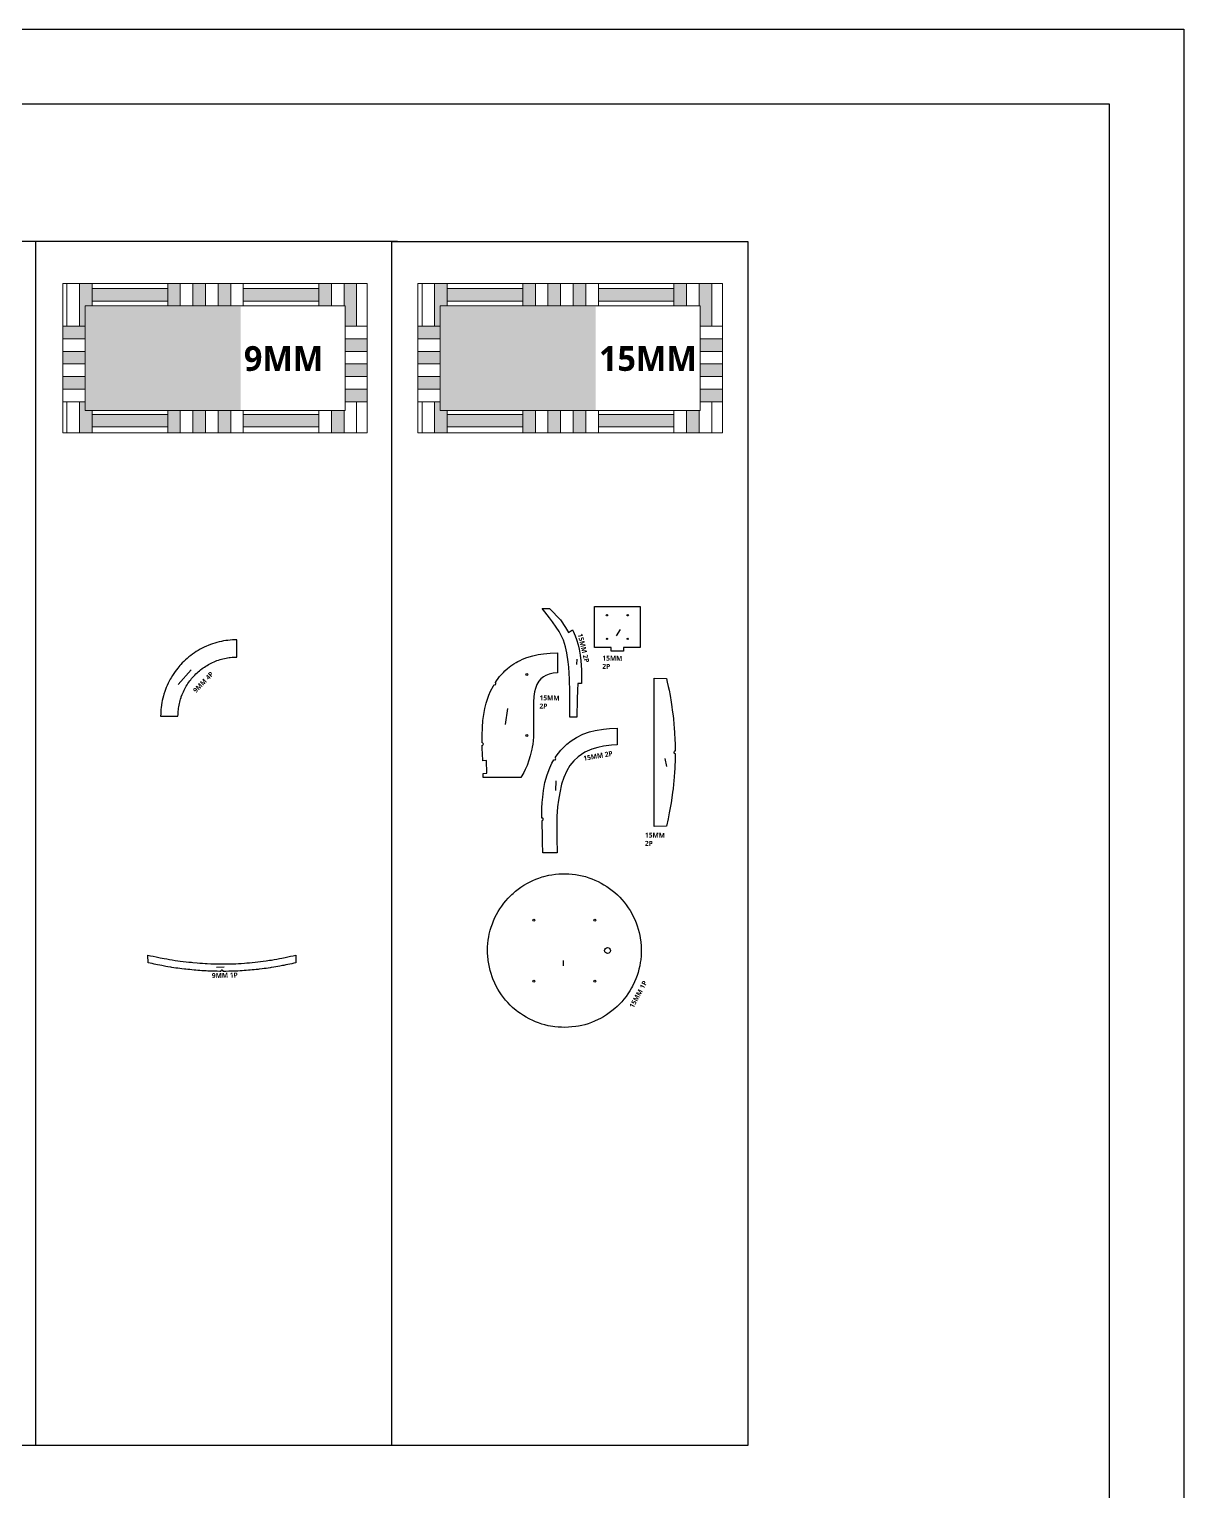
# Model space of a CAD drawing. Header units: millimetres. Extents: x -10628 to 24720, y -21829 to 4032.
# Drawn here: x -2633 to 2024, y -6332 to -437 of the extents above; entities that cross this region are included whole.
import ezdxf
from ezdxf.enums import TextEntityAlignment as Align

# ---------------------------------------------------------------- set-up
doc = ezdxf.new("R2010")
doc.units = ezdxf.units.MM
doc.layers.add('layer mau', color=7, linetype='Continuous')
doc.styles.add('MtXpl_Yu_Gothic_UI_S_1', font='')
doc.styles.add('MtXpl_Yu_Gothic_UI_S_2', font='')
doc.styles.get('MtXpl_Yu_Gothic_UI_S_1').set_extended_font_data('Yu Gothic UI Semibold')
doc.styles.get('MtXpl_Yu_Gothic_UI_S_2').set_extended_font_data('Yu Gothic UI Semilight', bold=True)

# ---------------------------------------------------------------- blocks, each defined once
blk = doc.blocks.new('KHUNGA3')
for p, q in [((320, 47.06), (320, 75)), ((320, 75), (345.43, 75)), ((320, 63.78), (320, 73.09)), ((230, 67.25), (260, 67.25)), ((260, 67.25), (320, 67.25)), ((320, 65.69), (410, 65.69)), ((230, 59), (320, 59)), ((230, 59), (230, 11.23)), ((260, 10), (260, 59)), ((320, 56.37), (410, 56.37)), ((230, 47.06), (320, 47.06)), ((320, 35.11), (320, 47.06)), ((320, 47.06), (410, 47.06)), ((385, 31), (385, 47.06)), ((230, 35.11), (320, 35.11)), ((320, 35.11), (320, 23.17)), ((320, 31), (410, 31)), ((352.5, 31), (352.5, 10)), ((385, 10), (385, 31)), ((230, 23.17), (320, 23.17)), ((320, 23.17), (320, 10)), ((385, 20.5), (320, 20.5)), ((230, 10), (320, 10))]:
    blk.add_line(p, q)
for points in [[(0, 297), (420, 297), (420, 0), (0, 0)], [(25, 10), (25, 287), (410, 287), (410, 10)], [(410, 10), (230, 10), (230, 75), (410, 75)]]:
    blk.add_lwpolyline(points, close=True)
for s, width, heights, insert, char_height, attachment_point in [('{\\fYu Gothic UI Semibold|b0|i0|c128|p34;TÊN C\\fArial|b0|i0|c163|p34;Ơ\\fYu Gothic UI Semibold|b0|i0|c128|p34; QUAN Đ\\fArial|b0|i0|c163|p34;Ơ\\fYu Gothic UI Semibold|b0|i0|c128|p34;N V\\fArial|b0|i0|c163|p34;Ị\\fYu Gothic UI Semibold|b0|i0|c128|p34; THI\\fArial|b0|i0|c163|p34;Ế\\fYu Gothic UI Semibold|b0|i0|c128|p34;T K\\fArial|b0|i0|c163|p34;Ế}', 90, [0], (275, 71.12), 2.5, 5), ('{\\fYu Gothic UI Semibold|b0|i0|c128|p34;TÊN D\\fArial|b0|i0|c163|p34;Ự\\fYu Gothic UI Semibold|b0|i0|c128|p34; ÁN:}', 14.847, [10.02], (325.29, 70.34), 1.5, 4), ('\\pi17.08922;{\\fYu Gothic UI Semibold|b0|i0|c128|p34; H\\fArial|b0|i0|c163|p34;Ạ\\fYu Gothic UI Semibold|b0|i0|c128|p34;NG M\\fArial|b0|i0|c163|p34;Ụ\\fYu Gothic UI Semibold|b0|i0|c128|p34;C :}', 56.0366, [0], (230, 63.12), 2.5, 4), ('{\\fYu Gothic UI Semibold|b0|i0|c128|p34;CÔNG TRÌNH:}', 14.847, [10.02], (325.29, 61.03), 1.5, 4), ('\\pi2.77111;{\\fYu Gothic UI Semibold|b0|i0|c128|p34;QU\\fArial|b0|i0|c163|p34;Ả\\fYu Gothic UI Semibold|b0|i0|c128|p34;N LÍ K\\fYu Gothic UI Semibold|b0|i0|c0|p34;Ĩ \\fYu Gothic UI Semibold|b0|i0|c128|p34;THU\\fArial|b0|i0|c163|p34;Ậ\\fYu Gothic UI Semibold|b0|i0|c128|p34;T}', 30, [10.02], (230, 53.03), 2, 4), ('{\\fYu Gothic UI Semibold|b0|i0|c0|p34;Đ\\fArial|b0|i0|c163|p34;Ị\\fYu Gothic UI Semibold|b0|i0|c128|p34;A \\fYu Gothic UI Semibold|b0|i0|c0|p34;Đ\\fYu Gothic UI Semibold|b0|i0|c128|p34;I\\fArial|b0|i0|c163|p34;Ể\\fYu Gothic UI Semibold|b0|i0|c128|p34;M:}', 14.847, [10.02], (325.29, 51.71), 1.5, 4), ('{\\fYu Gothic UI Semibold|b0|i0|c128|p34;TÊN B\\fArial|b0|i0|c163|p34;Ả\\fYu Gothic UI Semibold|b0|i0|c128|p34;N VẼ:}', 14.847, [10.02], (325.19, 45.14), 1.5, 4), ('{\\fYu Gothic UI Semibold|b0|i0|c128|p34;PHIÊN B\\fArial|b0|i0|c163|p34;Ả\\fYu Gothic UI Semibold|b0|i0|c128|p34;N:}', 14.847, [10.02], (385.63, 45.14), 1.5, 4), ('\\pi1.22753;{\\fYu Gothic UI Semibold|b0|i0|c128|p34;CH\\fArial|b0|i0|c163|p34;Ủ\\fYu Gothic UI Semibold|b0|i0|c128|p34; TRÌ RA FILE CNC}', 30, [10.02], (230, 41.09), 2, 4), ('\\pi3.13146;{\\fYu Gothic UI Semibold|b0|i0|c128|p34;CH\\fArial|b0|i0|c163|p34;Ủ\\fYu Gothic UI Semibold|b0|i0|c128|p34; TRÌ THI\\fArial|b0|i0|c163|p34;Ế\\fYu Gothic UI Semibold|b0|i0|c128|p34;T K\\fArial|b0|i0|c163|p34;Ế}', 30, [10.02], (230, 29.14), 2, 4), ('{\\fYu Gothic UI Semibold|b0|i0|c128|p34;NH\\fArial|b0|i0|c163|p34;Ậ\\fYu Gothic UI Semibold|b0|i0|c128|p34;N B\\fArial|b0|i0|c163|p34;Ả\\fYu Gothic UI Semibold|b0|i0|c128|p34;N VẼ}', 17.1349, [0], (320.63, 29.08), 1.5, 4), ('{\\fYu Gothic UI Semibold|b0|i0|c128|p34;HOÀN THÀNH }', 17.1349, [0], (353.13, 29.08), 1.5, 4), ('{\\fYu Gothic UI Semibold|b0|i0|c128|p34;KÝ HI\\fArial|b0|i0|c163|p34;Ệ\\fYu Gothic UI Semibold|b0|i0|c128|p34;U B\\fArial|b0|i0|c163|p34;Ả\\fYu Gothic UI Semibold|b0|i0|c128|p34;N VẼ:}', 17.1349, [0], (385.63, 29.08), 1.5, 4), ('{\\fYu Gothic UI Semibold|b0|i0|c128|p34;T\\fArial|b0|i0|c163|p34;Ỷ\\fYu Gothic UI Semibold|b0|i0|c128|p34; L\\fArial|b0|i0|c163|p34;Ệ}', 17.1349, [0], (353.13, 18.58), 1.5, 4), ('\\pi5.86418;{\\fYu Gothic UI Semibold|b0|i0|c128|p34;VẼ%THI\\fArial|b0|i0|c163|p34;Ế\\fYu Gothic UI Semibold|b0|i0|c128|p34;T K\\fArial|b0|i0|c163|p34;Ế}', 30, [10.02], (230, 17.2), 2, 4), ('{\\fYu Gothic UI Semibold|b0|i0|c128|p34;GIAI \\fYu Gothic UI Semibold|b0|i0|c0|p34;Đ\\fYu Gothic UI Semibold|b0|i0|c128|p34;O\\fArial|b0|i0|c163|p34;Ạ\\fYu Gothic UI Semibold|b0|i0|c128|p34;N}', 17.1349, [0], (320.63, 18.58), 1.5, 4)]:
    blk.add_mtext_dynamic_manual_height_columns(s, width=width, gutter_width=12.5, heights=heights, dxfattribs=dict(insert=insert, char_height=char_height, attachment_point=attachment_point))
at = {"style": 'MtXpl_Yu_Gothic_UI_S_1'}
for tag, p in [('TENDUAN', (340.69, 70.42)), ('HANGMUC', (271.12, 63.12)), ('CONGTRINH', (340.69, 61.11)), ('QUANLIKITHUAT', (271.12, 53.03)), ('DIACHI', (340.69, 51.8)), ('CHUTRIRAFILECNC', (271.12, 41.09)), ('CHUTRITHIETKE', (271.12, 29.14)), ('VE%THIETKE', (271.12, 17.2))]:
    blk.add_attdef(tag, text='', height=2.5, dxfattribs=at).set_placement(p, align=Align.MIDDLE_LEFT)
for tag, height, p in [('TENBANVE', 2.5, (351.38, 38.82)), ('NHANBANVE', 1, (336.08, 24.88)), ('HOANTHANH', 1, (368.58, 24.88)), ('GIAIDOAN', 1, (336.08, 14.38)), ('TYLE', 1, (368.58, 14.38))]:
    blk.add_attdef(tag, text='', height=height, dxfattribs=at).set_placement(p, align=Align.MIDDLE_CENTER)
at = {"color": 1, "style": 'MtXpl_Yu_Gothic_UI_S_1'}
for tag, p in [('PHIENBAN', (397.5, 38.69)), ('KIHIEUBANVE', (397.5, 20.26))]:
    blk.add_attdef(tag, text='', height=2.5, dxfattribs=at).set_placement(p, align=Align.MIDDLE_CENTER)

msp = doc.modelspace()

# ---------------------------------------------------------------- hatches: boundary and pattern name
at = {"layer": 'layer mau', "true_color": 0x3ea611}
h = msp.add_hatch(color=74, dxfattribs=at)
h.dxf.hatch_style = 1
h.paths.add_polyline_path([(-1922.15, -1462.498), (-1972.95, -1462.498), (-1972.95, -1552.498), (-1922.15, -1552.498)])
h.paths.add_polyline_path([(-1820.55, -1462.498), (-1871.35, -1462.498), (-1871.35, -1552.498), (-1820.55, -1552.498)])
h.paths.add_polyline_path([(-2023.75, -1462.498), (-2074.55, -1462.498), (-2074.55, -1552.498), (-2023.75, -1552.498)])
h.paths.add_polyline_path([(-1414.15, -1462.498), (-1464.95, -1462.498), (-1464.95, -1552.498), (-1414.15, -1552.498)])
h.paths.add_polyline_path([(-1312.55, -1462.498), (-1363.35, -1462.498), (-1363.35, -1552.498), (-1359.321, -1552.498), (-1359.321, -1634.52), (-1312.55, -1634.52)])
h.paths.add_polyline_path([(-1269.321, -1685.32), (-1359.321, -1685.32), (-1359.321, -1736.12), (-1269.321, -1736.12)])
h.paths.add_polyline_path([(-1269.321, -1786.92), (-1359.321, -1786.92), (-1359.321, -1837.72), (-1269.321, -1837.72)])
h.paths.add_polyline_path([(-1269.321, -1888.52), (-1359.321, -1888.52), (-1359.321, -1939.32), (-1269.321, -1939.32)])
h.paths.add_polyline_path([(-1363.35, -1974.598), (-1414.15, -1974.598), (-1414.15, -2064.598), (-1363.35, -2064.598)])
h.paths.add_polyline_path([(-1820.55, -1974.598), (-1871.35, -1974.598), (-1871.35, -2064.598), (-1820.55, -2064.598)])
h.paths.add_polyline_path([(-1922.15, -1974.598), (-1972.95, -1974.598), (-1972.95, -2064.598), (-1922.15, -2064.598)])
h.paths.add_polyline_path([(-2023.75, -1974.598), (-2074.55, -1974.598), (-2074.55, -2064.598), (-2023.75, -2064.598)])
h.paths.add_polyline_path([(-2379.35, -1974.598), (-2407.82, -1974.598), (-2407.82, -1939.32), (-2430.15, -1939.32), (-2430.15, -2064.598), (-2379.35, -2064.598)])
h.paths.add_polyline_path([(-2407.82, -1837.72), (-2497.82, -1837.72), (-2497.82, -1888.52), (-2407.82, -1888.52)])
h.paths.add_polyline_path([(-2407.82, -1736.12), (-2497.82, -1736.12), (-2497.82, -1786.92), (-2407.82, -1786.92)])
h.paths.add_polyline_path([(-2407.82, -1634.52), (-2497.82, -1634.52), (-2497.82, -1685.32), (-2407.82, -1685.32)])
h.paths.add_polyline_path([(-2379.35, -1462.498), (-2430.15, -1462.498), (-2430.15, -1634.52), (-2407.82, -1634.52), (-2407.82, -1552.498), (-2379.35, -1552.498)])
h.paths.add_polyline_path([(-2074.55, -1482.12), (-2379.35, -1482.12), (-2379.35, -1532.92), (-2074.55, -1532.92)])
h.paths.add_polyline_path([(-1464.95, -1482.12), (-1769.75, -1482.12), (-1769.75, -1532.92), (-1464.95, -1532.92)])
h.paths.add_polyline_path([(-2074.55, -1990.12), (-2379.35, -1990.12), (-2379.35, -2040.92), (-2074.55, -2040.92)])
h.paths.add_polyline_path([(-1464.95, -1990.12), (-1769.75, -1990.12), (-1769.75, -2040.92), (-1464.95, -2040.92)])
h = msp.add_hatch(color=74, dxfattribs=at)
h.dxf.hatch_style = 1
h.paths.add_polyline_path([(-489.709, -1462.498), (-540.509, -1462.498), (-540.509, -1552.498), (-489.709, -1552.498)])
h.paths.add_polyline_path([(-388.109, -1462.498), (-438.909, -1462.498), (-438.909, -1552.498), (-388.109, -1552.498)])
h.paths.add_polyline_path([(-591.309, -1462.498), (-642.109, -1462.498), (-642.109, -1552.498), (-591.309, -1552.498)])
h.paths.add_polyline_path([(18.291, -1462.498), (-32.509, -1462.498), (-32.509, -1552.498), (18.291, -1552.498)])
h.paths.add_polyline_path([(119.891, -1462.498), (69.091, -1462.498), (69.091, -1552.498), (73.12, -1552.498), (73.12, -1634.52), (119.891, -1634.52)])
h.paths.add_polyline_path([(163.12, -1685.32), (73.12, -1685.32), (73.12, -1736.12), (163.12, -1736.12)])
h.paths.add_polyline_path([(163.12, -1786.92), (73.12, -1786.92), (73.12, -1837.72), (163.12, -1837.72)])
h.paths.add_polyline_path([(163.12, -1888.52), (73.12, -1888.52), (73.12, -1939.32), (163.12, -1939.32)])
h.paths.add_polyline_path([(69.091, -1974.598), (18.291, -1974.598), (18.291, -2064.598), (69.091, -2064.598)])
h.paths.add_polyline_path([(-388.109, -1974.598), (-438.909, -1974.598), (-438.909, -2064.598), (-388.109, -2064.598)])
h.paths.add_polyline_path([(-489.709, -1974.598), (-540.509, -1974.598), (-540.509, -2064.598), (-489.709, -2064.598)])
h.paths.add_polyline_path([(-591.309, -1974.598), (-642.109, -1974.598), (-642.109, -2064.598), (-591.309, -2064.598)])
h.paths.add_polyline_path([(-946.909, -1974.598), (-975.378, -1974.598), (-975.378, -1939.32), (-997.709, -1939.32), (-997.709, -2064.598), (-946.909, -2064.598)])
h.paths.add_polyline_path([(-975.378, -1837.72), (-1065.378, -1837.72), (-1065.378, -1888.52), (-975.378, -1888.52)])
h.paths.add_polyline_path([(-975.378, -1736.12), (-1065.378, -1736.12), (-1065.378, -1786.92), (-975.378, -1786.92)])
h.paths.add_polyline_path([(-975.378, -1634.52), (-1065.378, -1634.52), (-1065.378, -1685.32), (-975.378, -1685.32)])
h.paths.add_polyline_path([(-946.909, -1462.498), (-997.709, -1462.498), (-997.709, -1634.52), (-975.378, -1634.52), (-975.378, -1552.498), (-946.909, -1552.498)])
h.paths.add_polyline_path([(-642.109, -1482.12), (-946.909, -1482.12), (-946.909, -1532.92), (-642.109, -1532.92)])
h.paths.add_polyline_path([(-32.509, -1482.12), (-337.309, -1482.12), (-337.309, -1532.92), (-32.509, -1532.92)])
h.paths.add_polyline_path([(-642.109, -1990.12), (-946.909, -1990.12), (-946.909, -2040.92), (-642.109, -2040.92)])
h.paths.add_polyline_path([(-32.509, -1990.12), (-337.309, -1990.12), (-337.309, -2040.92), (-32.509, -2040.92)])
at = {"layer": 'layer mau'}
h = msp.add_hatch(dxfattribs=at)
h.set_pattern_fill('ANGLE', color=1, scale=0.010449)
h.set_pattern_definition([(0, (-3111.5936, -1553.15913), (0, 0.072985859), [0.0530806247, -0.0199052342]), (90, (-3111.5936, -1553.15913), (-0.072985859, 4e-18), [0.0530806247, -0.0199052342])])
h.paths.add_polyline_path([(-2404.641, -1556.312), (-2404.641, -1972.686), (-1780.136, -1972.686), (-1780.136, -1556.312)])
h.paths.add_polyline_path([(-1973.91, -1725.876), (-2046.908, -1779.178), (-2019.32, -1864.697), (-2092.356, -1811.836), (-2165.732, -1864.989), (-2137.698, -1779.147), (-2210.561, -1726), (-2120.261, -1726), (-2092.474, -1639.979), (-2064.372, -1725.876)], flags=16)
h = msp.add_hatch(dxfattribs=at)
h.set_pattern_fill('ANGLE', color=1, scale=0.010449)
h.set_pattern_definition([(0, (-1679.15247, -1553.15913), (0, 0.072985859), [0.0530806247, -0.0199052342]), (90, (-1679.15247, -1553.15913), (-0.072985859, 4e-18), [0.0530806247, -0.0199052342])])
h.paths.add_polyline_path([(-972.2, -1556.312), (-972.2, -1972.686), (-347.695, -1972.686), (-347.695, -1556.312)])
h.paths.add_polyline_path([(-541.469, -1725.876), (-614.467, -1779.178), (-586.879, -1864.697), (-659.915, -1811.836), (-733.291, -1864.989), (-705.257, -1779.147), (-778.12, -1726), (-687.82, -1726), (-660.033, -1639.979), (-631.931, -1725.876)], flags=16)
h = msp.add_hatch(dxfattribs=at)
h.set_pattern_fill('ANGLE', color=2, scale=0.010449)
h.set_pattern_definition([(0, (-3874.69065, -1867.89658), (0, 0.072985859), [0.0530806247, -0.0199052342]), (90, (-3874.69065, -1867.89658), (-0.072985859, 4e-18), [0.0530806247, -0.0199052342])])
h.paths.add_polyline_path([(-2165.732, -1864.989), (-2092.356, -1811.836), (-2019.32, -1864.697), (-2046.908, -1779.178), (-1973.91, -1725.876), (-2064.372, -1725.876), (-2092.474, -1639.979), (-2120.261, -1726), (-2210.561, -1726), (-2137.698, -1779.147)])
h = msp.add_hatch(dxfattribs=at)
h.set_pattern_fill('ANGLE', color=2, scale=0.010449)
h.set_pattern_definition([(0, (-2442.24952, -1867.89658), (0, 0.072985859), [0.0530806247, -0.0199052342]), (90, (-2442.24952, -1867.89658), (-0.072985859, 4e-18), [0.0530806247, -0.0199052342])])
h.paths.add_polyline_path([(-733.291, -1864.989), (-659.915, -1811.836), (-586.879, -1864.697), (-614.467, -1779.178), (-541.469, -1725.876), (-631.931, -1725.876), (-660.033, -1639.979), (-687.82, -1726), (-778.12, -1726), (-705.257, -1779.147)])

# ---------------------------------------------------------------- linework, layer by layer
for p, q in [((-2606.025, -6148.994), (-2606.025, -1293.296)), ((-1170.428, -6148.994), (-1170.428, -1293.296)), ((-1170.428, -6148.994), (-8348.416, -6148.994))]:
    msp.add_line(p, q)
at = {"linetype": 'Continuous', "lineweight": 5}
for p, q in [((-2480.95, -1634.52), (-2480.95, -1462.498)), ((-2430.15, -1634.52), (-2430.15, -1462.498)), ((-2379.35, -1552.498), (-2379.35, -1462.498)), ((-2074.55, -1552.498), (-2074.55, -1462.498)), ((-2023.75, -1552.498), (-2023.75, -1462.498)), ((-1972.95, -1552.498), (-1972.95, -1462.498)), ((-1922.15, -1552.498), (-1922.15, -1462.498)), ((-1871.35, -1552.498), (-1871.35, -1462.498)), ((-1820.55, -1552.498), (-1820.55, -1462.498)), ((-1769.75, -1552.498), (-1769.75, -1462.498)), ((-1464.95, -1552.498), (-1464.95, -1462.498)), ((-1414.15, -1552.498), (-1414.15, -1462.498)), ((-1363.35, -1552.498), (-1363.35, -1462.498)), ((-1312.55, -1634.52), (-1312.55, -1462.498)), ((-1048.509, -1634.52), (-1048.509, -1462.498)), ((-997.709, -1634.52), (-997.709, -1462.498)), ((-946.909, -1552.498), (-946.909, -1462.498)), ((-642.109, -1552.498), (-642.109, -1462.498)), ((-591.309, -1552.498), (-591.309, -1462.498)), ((-540.509, -1552.498), (-540.509, -1462.498)), ((-489.709, -1552.498), (-489.709, -1462.498)), ((-438.909, -1552.498), (-438.909, -1462.498)), ((-388.109, -1552.498), (-388.109, -1462.498)), ((-337.309, -1552.498), (-337.309, -1462.498)), ((-32.509, -1552.498), (-32.509, -1462.498)), ((18.291, -1552.498), (18.291, -1462.498)), ((69.091, -1552.498), (69.091, -1462.498)), ((119.891, -1634.52), (119.891, -1462.498)), ((-2379.35, -1482.12), (-2074.55, -1482.12)), ((-1769.75, -1482.12), (-1464.95, -1482.12)), ((-946.909, -1482.12), (-642.109, -1482.12)), ((-337.309, -1482.12), (-32.509, -1482.12)), ((-2379.35, -1532.92), (-2074.55, -1532.92)), ((-1769.75, -1532.92), (-1464.95, -1532.92)), ((-946.909, -1532.92), (-642.109, -1532.92)), ((-337.309, -1532.92), (-32.509, -1532.92)), ((-2497.82, -1634.52), (-2407.82, -1634.52)), ((-1359.321, -1634.52), (-1269.321, -1634.52)), ((-1065.378, -1634.52), (-975.378, -1634.52)), ((73.12, -1634.52), (163.12, -1634.52)), ((-2497.82, -1685.32), (-2407.82, -1685.32)), ((-1359.321, -1685.32), (-1269.321, -1685.32)), ((-1065.378, -1685.32), (-975.378, -1685.32)), ((73.12, -1685.32), (163.12, -1685.32)), ((-2497.82, -1736.12), (-2407.82, -1736.12)), ((-1359.321, -1736.12), (-1269.321, -1736.12)), ((-1065.378, -1736.12), (-975.378, -1736.12)), ((73.12, -1736.12), (163.12, -1736.12)), ((-2497.82, -1786.92), (-2407.82, -1786.92)), ((-1359.321, -1786.92), (-1269.321, -1786.92)), ((-1065.378, -1786.92), (-975.378, -1786.92)), ((73.12, -1786.92), (163.12, -1786.92)), ((-2497.82, -1837.72), (-2407.82, -1837.72)), ((-1359.321, -1837.72), (-1269.321, -1837.72)), ((-1065.378, -1837.72), (-975.378, -1837.72)), ((73.12, -1837.72), (163.12, -1837.72)), ((-2497.82, -1888.52), (-2407.82, -1888.52)), ((-2497.82, -1939.32), (-2407.82, -1939.32)), ((-2480.95, -2064.598), (-2480.95, -1939.32)), ((-2430.15, -2064.598), (-2430.15, -1939.32)), ((-1359.321, -1888.52), (-1269.321, -1888.52)), ((-1359.321, -1939.32), (-1269.321, -1939.32)), ((-1312.55, -2064.598), (-1312.55, -1939.32)), ((-1065.378, -1888.52), (-975.378, -1888.52)), ((-1065.378, -1939.32), (-975.378, -1939.32)), ((-1048.509, -2064.598), (-1048.509, -1939.32)), ((-997.709, -2064.598), (-997.709, -1939.32)), ((73.12, -1888.52), (163.12, -1888.52)), ((73.12, -1939.32), (163.12, -1939.32)), ((119.891, -2064.598), (119.891, -1939.32)), ((-2379.35, -2064.598), (-2379.35, -1974.598)), ((-2379.35, -1990.12), (-2074.55, -1990.12)), ((-2074.55, -2064.598), (-2074.55, -1974.598)), ((-2023.75, -2064.598), (-2023.75, -1974.598)), ((-1972.95, -2064.598), (-1972.95, -1974.598)), ((-1922.15, -2064.598), (-1922.15, -1974.598)), ((-1871.35, -2064.598), (-1871.35, -1974.598)), ((-1820.55, -2064.598), (-1820.55, -1974.598)), ((-1769.75, -2064.598), (-1769.75, -1974.598)), ((-1769.75, -1990.12), (-1464.95, -1990.12)), ((-1464.95, -2064.598), (-1464.95, -1974.598)), ((-1414.15, -2064.598), (-1414.15, -1974.598)), ((-1363.35, -2064.598), (-1363.35, -1974.598)), ((-946.909, -2064.598), (-946.909, -1974.598)), ((-946.909, -1990.12), (-642.109, -1990.12)), ((-642.109, -2064.598), (-642.109, -1974.598)), ((-591.309, -2064.598), (-591.309, -1974.598)), ((-540.509, -2064.598), (-540.509, -1974.598)), ((-489.709, -2064.598), (-489.709, -1974.598)), ((-438.909, -2064.598), (-438.909, -1974.598)), ((-388.109, -2064.598), (-388.109, -1974.598)), ((-337.309, -2064.598), (-337.309, -1974.598)), ((-337.309, -1990.12), (-32.509, -1990.12)), ((-32.509, -2064.598), (-32.509, -1974.598)), ((18.291, -2064.598), (18.291, -1974.598)), ((69.091, -2064.598), (69.091, -1974.598)), ((-2379.35, -2040.92), (-2074.55, -2040.92)), ((-1769.75, -2040.92), (-1464.95, -2040.92)), ((-946.909, -2040.92), (-642.109, -2040.92)), ((-337.309, -2040.92), (-32.509, -2040.92))]:
    msp.add_line(p, q, dxfattribs=at)
at = {"color": 4}
for p, q in [((-263.776, -2882.854), (-247.825, -2858.523)), ((-423.484, -2998.819), (-422.957, -2977.203)), ((-711.626, -3241.074), (-703.079, -3177.011)), ((-69.436, -3378.539), (-62.754, -3411.091)), ((-508.392, -3507.304), (-507.571, -3468.778)), ((-478.135, -4213.94), (-478.135, -4193.13))]:
    msp.add_line(p, q, dxfattribs=at)
at = {"color": 6}
for p, q in [((-2033.004, -3079.449), (-1980.088, -3020.695)), ((-1878.324, -4219.795), (-1846.314, -4218.632))]:
    msp.add_line(p, q, dxfattribs=at)
msp.add_lwpolyline([(-1147.979, -1293.296), (-8348.416, -1293.296)])
msp.add_lwpolyline([(265.17, -6148.994), (-1170.428, -6148.994), (-1170.428, -1293.296), (265.17, -1293.296)], close=True)
at = {"lineweight": 5}
for points in [[(-1269.321, -1462.498), (-1269.321, -2064.598), (-2497.82, -2064.598), (-2497.82, -1462.498)], [(163.12, -1462.498), (163.12, -2064.598), (-1065.378, -2064.598), (-1065.378, -1462.498)], [(-1359.321, -1552.498), (-1359.321, -1974.598), (-2407.82, -1974.598), (-2407.82, -1552.498)], [(73.12, -1552.498), (73.12, -1974.598), (-975.378, -1974.598), (-975.378, -1552.498)]]:
    msp.add_lwpolyline(points, close=True, dxfattribs=at)
at = {"color": 114, "true_color": 0x139b48, "elevation": 3.06}
msp.add_lwpolyline([(-235.728, -2945.414), (-285.728, -2945.414), (-285.728, -2930.414), (-352.728, -2930.414), (-352.728, -2765.414), (-168.728, -2765.414), (-168.728, -2930.414), (-235.728, -2930.414), (-235.728, -2945.414)], dxfattribs=at)
at = {"color": 114, "true_color": 0x139b48}
for points in [[(-424.262, -3210.931), (-452.866, -3210.931), (-452.866, -3160.667), (-452.866, -3109.832), (-454.011, -3058.34), (-456.815, -3009.691), (-458.782, -2988.203), (-463.894, -2952.405), (-469.413, -2928.053), (-478.471, -2901.258), (-495.818, -2866.272), (-506.862, -2848.403), (-521.942, -2826.804), (-534.314, -2810.445), (-552.788, -2786.727), (-563.54, -2772.923), (-534.072, -2772.923), (-522.274, -2784.917), (-500.096, -2807.46), (-489.457, -2818.275), (-470.221, -2849.501), (-457.987, -2869.36), (-440.959, -2858.87), (-438.284, -2864.832), (-430.564, -2882.901), (-424.957, -2898.71), (-418.935, -2919.558), (-414.783, -2937.717), (-410.446, -2961.758), (-407.706, -2984.707), (-405.506, -3020.902), (-405.063, -3050.975), (-405.142, -3076.329), (-420.134, -3075.835), (-421, -3102.074), (-422.213, -3138.841), (-424.262, -3210.931)], [(-801.818, -3454.658), (-802.358, -3438.192), (-787.427, -3437.8), (-788.769, -3386.726), (-803.705, -3387.214), (-804.999, -3357.953), (-805.563, -3339.577), (-805.879, -3324.79), (-803.253, -3324.017), (-801.546, -3322.206), (-800.923, -3319.829), (-801.555, -3317.357), (-802.854, -3315.843), (-804.545, -3314.984), (-805.923, -3314.79), (-805.769, -3285.581), (-804.775, -3253.38), (-802.706, -3225.233), (-799.495, -3200.75), (-794.932, -3176.438), (-789.796, -3155.602), (-784.708, -3139.331), (-778.512, -3122.643), (-771.734, -3106.877), (-760.751, -3084.979), (-758.014, -3080.385), (-755.007, -3081.07), (-753.32, -3080.612), (-751.646, -3079.331), (-750.679, -3077.574), (-750.454, -3076.09), (-751.032, -3073.757), (-752.113, -3072.37), (-752.811, -3071.909), (-747.877, -3064.504), (-741.483, -3055.522), (-735.569, -3047.892), (-729.373, -3040.57), (-720.564, -3031.102), (-714.211, -3024.9), (-703.172, -3015.135), (-689.879, -3004.587), (-678.474, -2996.471), (-668.807, -2990.639), (-662.074, -2987.04), (-653.21, -2982.662), (-643.22, -2977.968), (-625.685, -2971.035), (-601.159, -2963.811), (-580.434, -2959.178), (-559.236, -2956.037), (-545.658, -2954.501), (-531.192, -2953.345), (-502.572, -2952.064), (-502.572, -3032.19), (-519.794, -3034.436), (-535.902, -3037.914), (-548.761, -3043.166), (-559.001, -3049.105), (-568.885, -3057.059), (-577.494, -3066.847), (-585.587, -3080.358), (-591.438, -3095.635), (-594.939, -3109.892), (-597.577, -3127.754), (-599.193, -3151.031), (-599.448, -3174.954), (-599.028, -3231.861), (-598.91, -3270.397), (-599.519, -3290.598), (-600.651, -3306.516), (-602.236, -3320.317), (-604.032, -3331.98), (-605.721, -3340.811), (-609.248, -3356.136), (-612.182, -3367.387), (-617.232, -3384.785), (-624.612, -3405.945), (-631.987, -3423.032), (-638.078, -3434.982), (-646.225, -3448.36), (-650.637, -3454.658), (-801.818, -3454.658)], [(-112.385, -3652.659), (-112.385, -3054.166), (-62.385, -3055.744), (-59.344, -3069.812), (-55.381, -3088.147), (-52.119, -3103.238), (-48.119, -3124.318), (-43.531, -3150.916), (-40.695, -3169.727), (-38.85, -3183.559), (-36.939, -3198.71), (-34.751, -3217.317), (-32.532, -3240.479), (-31.461, -3253.998), (-29.9, -3275.149), (-28.641, -3300.955), (-28.06, -3318.944), (-27.58, -3342.872), (-27.469, -3348.413), (-29.085, -3348.675), (-30.313, -3349.289), (-31.755, -3350.811), (-32.447, -3352.798), (-32.246, -3354.94), (-31.624, -3356.217), (-30.655, -3357.279), (-29.37, -3358.044), (-27.557, -3358.412), (-27.633, -3363.708), (-27.8, -3375.309), (-28.017, -3390.378), (-28.582, -3405.383), (-29.171, -3418.11), (-30.101, -3433.358), (-31.289, -3452.129), (-32.62, -3467.846), (-34.068, -3482.415), (-36.088, -3501.04), (-37.642, -3514.464), (-40.754, -3537.381), (-43.812, -3557.158), (-47.087, -3577.051), (-50.989, -3597.74), (-55.914, -3621.295), (-62.385, -3651.081), (-112.385, -3652.659)], [(-503.542, -3758.157), (-560.67, -3758.157), (-562.058, -3715.442), (-563.171, -3678.229), (-563.97, -3649.51), (-564.524, -3628.349), (-562.536, -3628.048), (-561.165, -3627.28), (-560.097, -3626.119), (-559.533, -3624.973), (-559.265, -3623.259), (-559.62, -3621.504), (-560.308, -3620.298), (-561.588, -3619.132), (-563.473, -3618.419), (-564.717, -3618.377), (-564.859, -3598.838), (-564.707, -3578.559), (-563.736, -3555.791), (-561.801, -3533.755), (-558.536, -3507.175), (-552.63, -3474.667), (-544.125, -3443.56), (-532.979, -3415.312), (-524.576, -3397.522), (-516.836, -3383.61), (-515.615, -3384.154), (-514.21, -3384.356), (-512.384, -3384.011), (-510.821, -3383.032), (-509.974, -3382.012), (-509.21, -3379.356), (-509.603, -3377.411), (-511.524, -3375.138), (-506.933, -3368.244), (-498.465, -3356.609), (-488.376, -3344.406), (-478.519, -3333.591), (-463.867, -3319.791), (-446.797, -3306.503), (-425.55, -3293.077), (-399.296, -3280.463), (-373.329, -3271.156), (-349.758, -3264.664), (-316.825, -3259.334), (-292.318, -3257.084), (-261.424, -3255.358), (-261.424, -3322.602), (-283.865, -3324.469), (-317.099, -3328.87), (-339.926, -3333.667), (-363.421, -3340.549), (-391.484, -3353.247), (-418.209, -3371.483), (-435.882, -3387.635), (-452.659, -3406.901), (-465.056, -3428.122), (-476.456, -3454.459), (-485.295, -3481.827), (-493.332, -3516.172), (-498.255, -3545.657), (-501.539, -3572.849), (-504.436, -3612.072), (-505.287, -3655.803), (-504.55, -3699.011), (-503.542, -3758.157)]]:
    msp.add_lwpolyline(points, dxfattribs=at)
at = {"color": 114, "true_color": 0x139b48, "elevation": 3.06}
msp.add_lwpolyline([(-1795.394, -2968.907), (-1795.394, -2898.905), (-1804.501, -2899.508), (-1813.599, -2900.16), (-1822.682, -2900.908), (-1831.74, -2901.802), (-1840.765, -2902.889), (-1849.75, -2904.219), (-1857.833, -2905.67), (-1867.565, -2907.784), (-1876.38, -2910.047), (-1885.122, -2912.612), (-1893.786, -2915.464), (-1902.363, -2918.587), (-1910.846, -2921.967), (-1918.654, -2925.332), (-1927.5, -2929.439), (-1935.656, -2933.515), (-1943.69, -2937.818), (-1951.595, -2942.345), (-1959.363, -2947.098), (-1966.988, -2952.075), (-1975.168, -2957.785), (-1981.781, -2962.701), (-1988.936, -2968.342), (-1995.922, -2974.195), (-2002.734, -2980.253), (-2009.366, -2986.509), (-2015.811, -2992.957), (-2022.064, -2999.591), (-2025.498, -3003.405), (-2033.971, -3013.39), (-2039.615, -3020.543), (-2045.045, -3027.859), (-2050.256, -3035.33), (-2055.244, -3042.952), (-2060.937, -3052.308), (-2064.528, -3058.626), (-2068.817, -3066.664), (-2072.87, -3074.826), (-2076.683, -3083.105), (-2080.257, -3091.492), (-2083.59, -3099.981), (-2086.679, -3108.562), (-2089.991, -3118.731), (-2092.125, -3125.974), (-2094.468, -3134.788), (-2096.545, -3143.665), (-2098.342, -3152.597), (-2099.847, -3161.575), (-2101.397, -3173.767), (-2101.94, -3179.641), (-2102.568, -3188.714), (-2103.022, -3197.802), (-2103.387, -3206.899), (-2033.385, -3206.899), (-2032.998, -3200.579), (-2032.581, -3194.265), (-2032.101, -3187.959), (-2031.53, -3181.669), (-2030.836, -3175.397), (-2029.989, -3169.149), (-2029.057, -3163.478), (-2027.72, -3156.743), (-2026.283, -3150.593), (-2024.659, -3144.485), (-2022.858, -3138.421), (-2020.893, -3132.405), (-2019.695, -3128.975), (-2016.51, -3120.535), (-2014.099, -3114.689), (-2011.541, -3108.906), (-2008.836, -3103.193), (-2005.985, -3097.552), (-2002.986, -3091.989), (-2000.126, -3086.989), (-1996.549, -3081.109), (-1993.113, -3075.8), (-1989.537, -3070.584), (-1985.823, -3065.463), (-1981.975, -3060.443), (-1977.996, -3055.525), (-1973.888, -3050.714), (-1970.641, -3047.086), (-1965.302, -3041.427), (-1960.83, -3036.957), (-1956.242, -3032.606), (-1951.541, -3028.377), (-1946.731, -3024.273), (-1941.815, -3020.297), (-1935.782, -3015.701), (-1931.675, -3012.739), (-1926.459, -3009.162), (-1921.151, -3005.725), (-1915.754, -3002.428), (-1910.272, -2999.276), (-1904.71, -2996.271), (-1896.477, -2992.164), (-1893.361, -2990.712), (-1887.581, -2988.162), (-1881.737, -2985.764), (-1875.832, -2983.518), (-1869.869, -2981.423), (-1862.395, -2979.032), (-1857.787, -2977.683), (-1851.676, -2976.044), (-1845.524, -2974.569), (-1839.336, -2973.266), (-1833.117, -2972.143), (-1826.871, -2971.209), (-1822.808, -2970.708), (-1814.315, -2969.917), (-1808.016, -2969.503), (-1801.707, -2969.182)], close=True, dxfattribs=at)
at = {"color": 114, "true_color": 0x139b48}
for points in [[(-471.941, -4462.813), (-485.528, -4462.264), (-499.091, -4461.516), (-512.609, -4460.369), (-521.268, -4459.329), (-539.415, -4456.182), (-552.653, -4453.058), (-565.743, -4449.292), (-578.661, -4444.917), (-591.38, -4439.97), (-598.532, -4436.907), (-616.113, -4428.485), (-628.079, -4421.978), (-639.747, -4414.972), (-651.094, -4407.475), (-662.097, -4399.494), (-668.775, -4394.275), (-682.981, -4382.116), (-692.826, -4372.747), (-702.25, -4362.948), (-711.216, -4352.764), (-719.776, -4342.131), (-727.846, -4331.154), (-735.432, -4319.829), (-742.521, -4308.179), (-749.096, -4296.23), (-755.142, -4284.003), (-762.745, -4266.321), (-765.585, -4258.816), (-769.957, -4245.904), (-773.756, -4232.813), (-776.976, -4219.571), (-779.613, -4206.202), (-781.661, -4192.734), (-783.592, -4172.829), (-783.973, -4165.601), (-784.231, -4151.988), (-783.891, -4138.377), (-782.954, -4124.795), (-781.422, -4111.266), (-779.297, -4097.814), (-777.147, -4087.019), (-773.274, -4071.248), (-769.389, -4058.184), (-764.935, -4045.299), (-759.922, -4032.621), (-754.361, -4020.174), (-748.259, -4007.985), (-741.038, -3995.074), (-734.481, -3984.481), (-726.83, -3973.212), (-718.692, -3962.292), (-710.085, -3951.741), (-701.025, -3941.579), (-686.641, -3927.125), (-681.613, -3922.499), (-671.297, -3913.619), (-660.602, -3905.201), (-649.55, -3897.26), (-638.162, -3889.81), (-622.982, -3880.937), (-614.465, -3876.45), (-602.201, -3870.566), (-589.691, -3865.224), (-576.959, -3860.436), (-564.031, -3856.21), (-556.981, -3854.166), (-537.68, -3849.479), (-524.306, -3846.987), (-510.832, -3845.083), (-497.283, -3843.772), (-479.076, -3842.956), (-470.057, -3842.951), (-456.432, -3843.444), (-442.836, -3844.535), (-429.297, -3846.219), (-415.844, -3848.492), (-402.505, -3851.349), (-389.309, -3854.787), (-375.407, -3859.092), (-363.455, -3863.383), (-350.848, -3868.525), (-338.483, -3874.216), (-326.384, -3880.443), (-314.57, -3887.194), (-302.822, -3894.619), (-291.889, -3902.22), (-281.064, -3910.466), (-270.608, -3919.179), (-260.543, -3928.342), (-250.889, -3937.937), (-242.54, -3946.96), (-232.892, -3958.357), (-224.583, -3969.142), (-216.755, -3980.282), (-209.422, -3991.754), (-202.599, -4003.537), (-195.338, -4017.573), (-190.539, -4027.948), (-185.327, -4040.529), (-180.672, -4053.327), (-176.581, -4066.317), (-173.062, -4079.473), (-170.124, -4092.77), (-168.588, -4101.133), (-166.019, -4119.686), (-164.858, -4133.254), (-164.293, -4146.86), (-164.325, -4160.48), (-164.955, -4174.088), (-166.544, -4190.71), (-168.013, -4201.164), (-170.436, -4214.582), (-173.447, -4227.884), (-177.038, -4241.046), (-181.203, -4254.041), (-185.935, -4266.845), (-191.226, -4279.431), (-199.341, -4296.218), (-203.458, -4303.848), (-210.377, -4315.629), (-217.809, -4327.095), (-225.736, -4338.224), (-234.14, -4348.992), (-243.003, -4359.377), (-252.306, -4369.356), (-262.032, -4378.908), (-270.427, -4386.507), (-282.678, -4396.64), (-293.561, -4404.795), (-304.79, -4412.467), (-316.347, -4419.652), (-328.211, -4426.342), (-338.134, -4431.445), (-352.781, -4438.21), (-365.438, -4443.347), (-378.306, -4447.914), (-391.356, -4451.879), (-404.561, -4455.213), (-417.891, -4457.886), (-427.568, -4459.386), (-444.821, -4461.212), (-458.369, -4462.122)], [(-1558.343, -4202.44), (-1566.273, -4204.17), (-1574.204, -4205.892), (-1582.139, -4207.598), (-1590.078, -4209.281), (-1598.024, -4210.933), (-1605.977, -4212.547), (-1611.255, -4213.591), (-1621.913, -4215.629), (-1629.896, -4217.093), (-1637.889, -4218.503), (-1645.891, -4219.86), (-1657.419, -4221.716), (-1661.922, -4222.41), (-1669.95, -4223.603), (-1677.987, -4224.74), (-1686.031, -4225.822), (-1694.081, -4226.85), (-1705.646, -4228.228), (-1710.203, -4228.74), (-1718.272, -4229.605), (-1726.346, -4230.423), (-1734.425, -4231.198), (-1742.508, -4231.934), (-1748.362, -4232.446), (-1758.683, -4233.306), (-1766.776, -4233.933), (-1774.872, -4234.51), (-1782.971, -4235.029), (-1791.074, -4235.48), (-1795.197, -4235.68), (-1807.291, -4236.154), (-1815.403, -4236.387), (-1823.518, -4236.565), (-1827.844, -4236.641), (-1839.748, -4236.789), (-1847.863, -4236.841), (-1851.075, -4236.846), (-1851.19, -4236.014), (-1851.549, -4235.085), (-1852.255, -4234.04), (-1853.102, -4233.274), (-1853.891, -4232.812), (-1855.031, -4232.437), (-1855.999, -4232.34), (-1857.192, -4232.482), (-1858.637, -4233.085), (-1859.592, -4233.851), (-1860.304, -4234.777), (-1860.852, -4236.089), (-1861.121, -4236.836), (-1864.095, -4236.826), (-1875.441, -4236.723), (-1880.328, -4236.655), (-1888.444, -4236.504), (-1896.558, -4236.298), (-1904.67, -4236.026), (-1912.778, -4235.677), (-1919.985, -4235.294), (-1928.978, -4234.714), (-1937.071, -4234.112), (-1945.16, -4233.455), (-1953.247, -4232.762), (-1961.333, -4232.053), (-1968.388, -4231.437), (-1977.507, -4230.655), (-1985.593, -4229.957), (-1993.676, -4229.231), (-2001.754, -4228.453), (-2006.571, -4227.955), (-2017.885, -4226.663), (-2025.938, -4225.643), (-2033.98, -4224.544), (-2042.013, -4223.372), (-2050.035, -4222.131), (-2058.047, -4220.824), (-2062.401, -4220.087), (-2074.038, -4218.036), (-2082.021, -4216.576), (-2087.255, -4215.604), (-2097.975, -4213.586), (-2105.946, -4212.06), (-2116.104, -4210.077), (-2121.873, -4208.931), (-2129.829, -4207.33), (-2137.781, -4205.71), (-2145.731, -4204.078), (-2153.68, -4202.44), (-2154.639, -4171.533), (-2143.714, -4173.804), (-2132.786, -4176.067), (-2121.853, -4178.313), (-2110.914, -4180.533), (-2104.689, -4181.782), (-2089.006, -4184.86), (-2078.035, -4186.936), (-2067.049, -4188.93), (-2056.047, -4190.824), (-2045.028, -4192.6), (-2033.99, -4194.239), (-2024.782, -4195.487), (-2011.851, -4197.051), (-2000.755, -4198.248), (-1989.647, -4199.351), (-1978.532, -4200.394), (-1972.815, -4200.918), (-1956.295, -4202.404), (-1945.173, -4203.352), (-1934.047, -4204.231), (-1922.915, -4205.014), (-1915.83, -4205.451), (-1900.627, -4206.208), (-1889.472, -4206.61), (-1878.312, -4206.889), (-1867.149, -4207.05), (-1855.983, -4207.098), (-1844.818, -4207.039), (-1829.183, -4206.786), (-1822.491, -4206.619), (-1811.333, -4206.265), (-1800.179, -4205.814), (-1789.031, -4205.264), (-1777.889, -4204.613), (-1764.503, -4203.696), (-1755.626, -4203.005), (-1744.506, -4202.051), (-1733.394, -4201.006), (-1722.289, -4199.876), (-1710.577, -4198.599), (-1700.102, -4197.387), (-1689.024, -4196.013), (-1677.962, -4194.526), (-1663.466, -4192.362), (-1655.903, -4191.123), (-1644.91, -4189.198), (-1633.937, -4187.156), (-1622.978, -4185.028), (-1614.582, -4183.355), (-1601.092, -4180.621), (-1590.16, -4178.374), (-1579.232, -4176.107), (-1568.307, -4173.827), (-1557.383, -4171.54)]]:
    msp.add_lwpolyline(points, close=True, dxfattribs=at)
for centre, radius in [((-302.728, -2800.414, 3.06), 2.5), ((-218.728, -2800.414, 3.06), 2.5), ((-302.728, -2895.414, 3.06), 2.5), ((-218.728, -2895.414, 3.06), 2.5), ((-625.569, -3039.877), 4), ((-625.564, -3285.816), 4), ((-597.232, -4029.918), 4), ((-351.232, -4029.918), 4), ((-300.232, -4152.918), 12), ((-597.232, -4275.918), 4), ((-351.232, -4275.918), 4)]:
    msp.add_circle(centre, radius, dxfattribs=at)

# ---------------------------------------------------------------- block references
ref = msp.add_blockref('KHUNGA3', (-10628.376, -9383.922), dxfattribs=dict(xscale=30.1258085434748, yscale=30.1258085434748, zscale=30.1258085434748))
ref.add_attrib('GIAIDOAN', 'BÀN GIAO TẠM THỜI', dxfattribs={"height": 30.12581, "style": 'MtXpl_Yu_Gothic_UI_S_1'}).set_placement((-503.723, -8950.646), align=Align.MIDDLE_CENTER)
ref.add_attrib('NHANBANVE', '5/12/2025', dxfattribs={"height": 30.1258, "style": 'MtXpl_Yu_Gothic_UI_S_1'}).set_placement((-503.723, -8634.325), align=Align.MIDDLE_CENTER)
ref.add_attrib('HOANTHANH', 'TẠM THỜI HOÀN THIỆN 6/12/2025', dxfattribs={"height": 30.12581, "style": 'MtXpl_Yu_Gothic_UI_S_1'}).set_placement((475.366, -8634.325), align=Align.MIDDLE_CENTER)
ref.add_attrib('KIHIEUBANVE', 'A', dxfattribs={"color": 1, "height": 75.315, "style": 'MtXpl_Yu_Gothic_UI_S_1'}).set_placement((1346.633, -8773.453), align=Align.MIDDLE_CENTER)
ref.add_attrib('PHIENBAN', '61225', dxfattribs={"color": 1, "height": 75.3145, "style": 'MtXpl_Yu_Gothic_UI_S_1'}).set_placement((1346.633, -8218.47), align=Align.MIDDLE_CENTER)
ref.add_attrib('TENBANVE', 'S006', dxfattribs={"height": 75.3145, "style": 'MtXpl_Yu_Gothic_UI_S_1'}).set_placement((-42.721, -8214.372), align=Align.MIDDLE_CENTER)
ref.add_attrib('DIACHI', '----', dxfattribs={"height": 75.3145, "style": 'MtXpl_Yu_Gothic_UI_S_1'}).set_placement((-364.783, -7823.514), align=Align.MIDDLE_LEFT)
ref.add_attrib('CONGTRINH', 'NOI THAT', dxfattribs={"height": 75.3145, "style": 'MtXpl_Yu_Gothic_UI_S_1'}).set_placement((-364.783, -7542.917), align=Align.MIDDLE_LEFT)
ref.add_attrib('TENDUAN', 'S006', dxfattribs={"height": 75.3145, "style": 'MtXpl_Yu_Gothic_UI_S_1'}).set_placement((-364.783, -7262.32), align=Align.MIDDLE_LEFT)
ref.add_attrib('VE%THIETKE', '----', dxfattribs={"height": 75.3145, "style": 'MtXpl_Yu_Gothic_UI_S_1'}).set_placement((-2460.573, -8865.722), align=Align.MIDDLE_LEFT)
ref.add_attrib('CHUTRITHIETKE', '----', dxfattribs={"height": 75.3145, "style": 'MtXpl_Yu_Gothic_UI_S_1'}).set_placement((-2460.573, -8505.944), align=Align.MIDDLE_LEFT)
ref.add_attrib('CHUTRIRAFILECNC', 'TRƯƠNG MẠNH HÀ', dxfattribs={"height": 75.31452, "style": 'MtXpl_Yu_Gothic_UI_S_1'}).set_placement((-2460.573, -8146.166), align=Align.MIDDLE_LEFT)
ref.add_attrib('QUANLIKITHUAT', '----', dxfattribs={"height": 75.3145, "style": 'MtXpl_Yu_Gothic_UI_S_1'}).set_placement((-2460.573, -7786.388), align=Align.MIDDLE_LEFT)
ref.add_attrib('HANGMUC', 'NESTING+GCODE', dxfattribs={"height": 75.31452, "style": 'MtXpl_Yu_Gothic_UI_S_1'}).set_placement((-2460.573, -7482.261), align=Align.MIDDLE_LEFT)

# ---------------------------------------------------------------- texts
at = {"style": 'MtXpl_Yu_Gothic_UI_S_2'}
for s, p in [('9MM', (-1767.249, -1814.62)), ('15MM', (-334.808, -1814.62))]:
    msp.add_text(s, height=100, dxfattribs=at).set_placement(p)
at = {"color": 114, "true_color": 0x139b48, "char_height": 20, "attachment_point": 1}
for s, width, insert, rotation in [('{\\fYu Gothic UI Semibold|b0|i0|c0|p34;15MM 2P}', 151.79609, (-401.4, -2872.003, -3.06), 283.6762095), ('{\\fYu Gothic UI Semibold|b0|i0|c0|p34;15MM 2P}', 98.81347, (-320.863, -2963.265), 359.2159346), ('{\\fYu Gothic UI Semibold|b0|i0|c0|p34;9MM 4P}', 98.81347, (-1974.767, -3100.961), 46.0540158), ('{\\fYu Gothic UI Semibold|b0|i0|c0|p34;15MM 2P}', 98.81347, (-574.223, -3123.276), 359.2159346), ('{\\fYu Gothic UI Semibold|b0|i0|c0|p34;15MM 2P}', 151.79609, (-399.296, -3368.175), 10.0965381), ('{\\fYu Gothic UI Semibold|b0|i0|c0|p34;15MM 2P}', 98.81347, (-149.035, -3677.107), 359.2159346), ('{\\fYu Gothic UI Semibold|b0|i0|c0|p34;9MM 1P}', 98.81347, (-1896.724, -4243.861), 1.2337483), ('{\\fYu Gothic UI Semibold|b0|i0|c128|p34;15\\fYu Gothic UI Semibold|b0|i0|c0|p34;MM \\fYu Gothic UI Semibold|b0|i0|c128|p34;1\\fYu Gothic UI Semibold|b0|i0|c0|p34;P}', 151.79609, (-213.325, -4377.115), 61.6767538)]:
    msp.add_mtext_dynamic_manual_height_columns(s, width=width, gutter_width=347.529, heights=[0], dxfattribs=dict(at, insert=insert, rotation=rotation))

doc.saveas('drawing.dxf')
